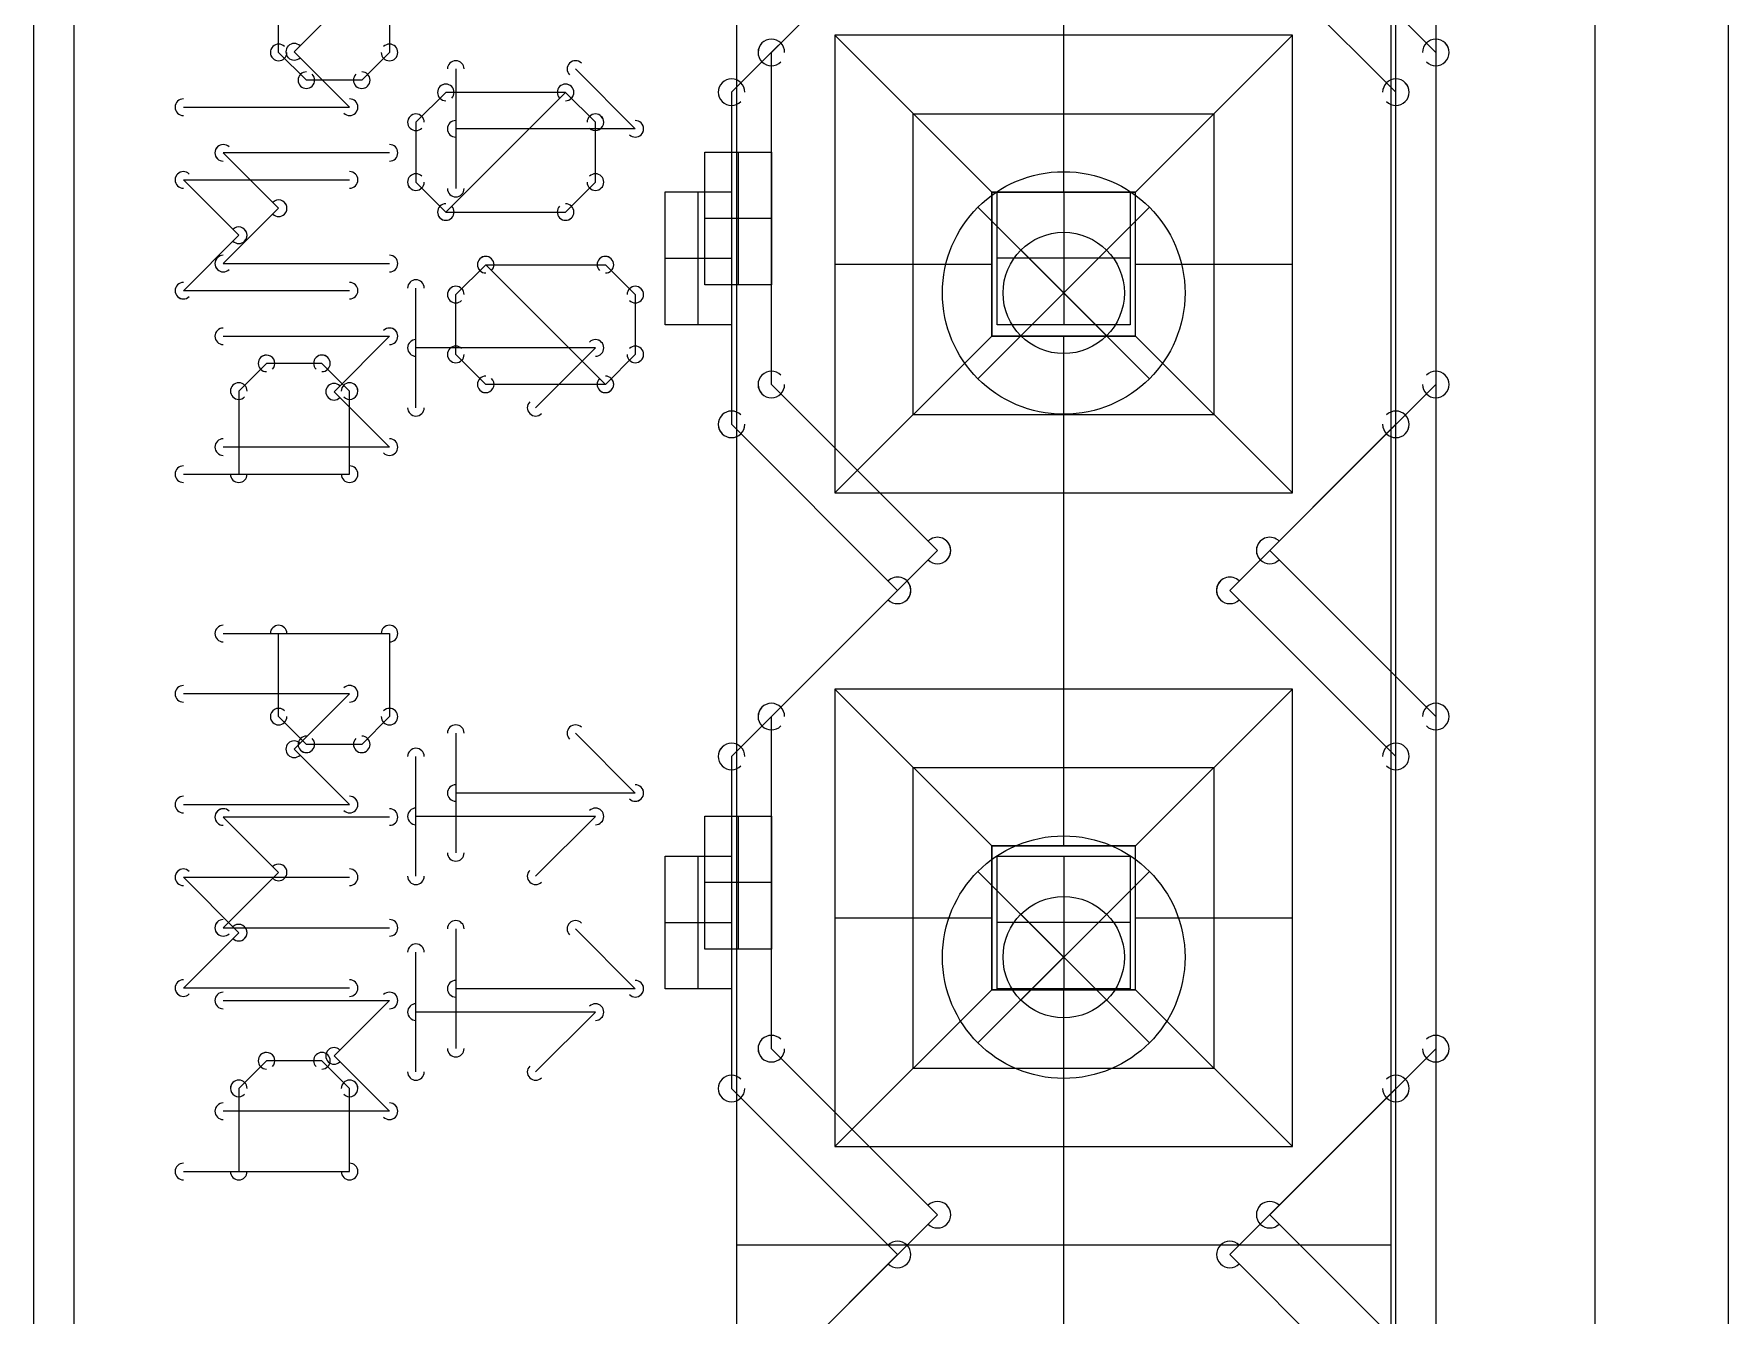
# Model space of a CAD drawing. Header units: inches. Extents: x 0 to 2.1, y -0.07 to 2.7.
# Drawn here: x 1.845 to 2.1, y 1.2809 to 1.4738 of the extents above; entities that cross this region are included whole.
import ezdxf

# ---------------------------------------------------------------- set-up
doc = ezdxf.new("R2010")
doc.units = ezdxf.units.IN
doc.header["$LTSCALE"] = 0.0393700787401575
doc.header["$MEASUREMENT"] = 0
for name, color, linetype, true_color in [('freetronics11$components', 254, 'Continuous', 0xe6e6e6), ('freetronics11$components$ghosts', 9, 'Continuous', 0xbebebe), ('freetronics11$dxf$0', 18, 'Continuous', 0x000000), ('freetronics11$pcb', 96, 'Continuous', 0x007f00), ('freetronics11$screen', 52, 'Continuous', 0xd7d71f)]:
    doc.layers.add(name, color=color, linetype=linetype, true_color=true_color)

# ---------------------------------------------------------------- blocks, each defined once
blk = doc.blocks.new('RECT')
at = {"layer": 'freetronics11$dxf$0', "color": 0, "linetype": 'ByBlock', "lineweight": -2}
for p, q in [((0.5, 0.5), (-0.5, 0.5)), ((-0.5, 0.5), (-0.5, -0.5)), ((0, -0.5), (0, 0.5)), ((0.5, -0.5), (0.5, 0.5)), ((-0.5, 0), (0.5, 0)), ((-0.5, -0.5), (0.5, -0.5))]:
    blk.add_line(p, q, dxfattribs=at)

msp = doc.modelspace()

# ---------------------------------------------------------------- linework, layer by layer
at = {"layer": 'freetronics11$components', "color": 18, "true_color": 0x050505}
for p, q in [((1.950787401574803, 1.196212598425197, -0.063), (1.950787401574803, 1.697, -0.063)), ((1.950787401574803, 1.196212598425197, -0.3996141732283465), (1.950787401574803, 1.697, -0.3996141732283464)), ((1.950787401574803, 1.196212598425197, -0.2313070866141732), (1.950787401574803, 1.697, -0.2313070866141732)), ((2.049212598425197, 1.697, -0.063), (2.049212598425197, 1.196212598425197, -0.063)), ((2.049212598425197, 1.697, -0.3996141732283464), (2.049212598425197, 1.196212598425197, -0.3996141732283465)), ((2.049212598425197, 1.697, -0.2313070866141732), (2.049212598425197, 1.196212598425197, -0.2313070866141732)), ((2, 1.449952755905512, -0.063), (2, 1.526724409448819, -0.063)), ((2, 1.473574803149606, -0.3996141732283465), (2, 1.503102362204724, -0.3996141732283465)), ((1.965551181102362, 1.473574803149606, -0.3996141732283464), (1.965551181102362, 1.404677165354331, -0.3996141732283464)), ((2.034448818897638, 1.473574803149606, -0.3996141732283464), (1.965551181102362, 1.473574803149606, -0.3996141732283464)), ((1.965551181102362, 1.473574803149606, -0.3996141732283464), (1.989173228346457, 1.449952755905512, -0.375992125984252)), ((2, 1.449952755905512, -0.375992125984252), (2, 1.473574803149606, -0.3996141732283466)), ((2.034448818897638, 1.473574803149606, -0.3996141732283464), (2.010826771653544, 1.449952755905512, -0.375992125984252)), ((2.034448818897638, 1.404677165354331, -0.3996141732283464), (2.034448818897638, 1.473574803149606, -0.3996141732283464)), ((1.97736220472441, 1.461763779527559, -0.3878031496062993), (2.02263779527559, 1.461763779527559, -0.3878031496062993)), ((1.977362204724409, 1.416488188976378, -0.3878031496062992), (1.977362204724409, 1.461763779527559, -0.3878031496062992)), ((2.022637795275591, 1.416488188976378, -0.3878031496062992), (2.022637795275591, 1.461763779527559, -0.3878031496062992)), ((1.989173228346457, 1.428299212598425, -0.063), (1.989173228346457, 1.449952755905512, -0.063)), ((1.989173228346457, 1.449952755905512, -0.063), (2.010826771653544, 1.449952755905512, -0.063)), ((2.010826771653544, 1.449952755905512, -0.375992125984252), (1.989173228346457, 1.449952755905512, -0.375992125984252)), ((1.989173228346457, 1.449952755905512, -0.063), (1.989173228346457, 1.449952755905512, -0.375992125984252)), ((1.989173228346457, 1.449952755905512, -0.375992125984252), (1.989173228346457, 1.428299212598425, -0.375992125984252)), ((2.010826771653543, 1.449952755905512, -0.219496062992126), (1.989173228346457, 1.449952755905512, -0.219496062992126)), ((1.989173228346457, 1.449952755905512, -0.219496062992126), (1.989173228346457, 1.428299212598425, -0.219496062992126)), ((2, 1.449952755905512, -0.375992125984252), (2, 1.449952755905512, -0.063)), ((2.010826771653544, 1.428299212598425, -0.063), (2.010826771653544, 1.449952755905512, -0.063)), ((2.010826771653544, 1.449952755905512, -0.063), (2.010826771653544, 1.449952755905512, -0.375992125984252)), ((2.010826771653544, 1.428299212598425, -0.375992125984252), (2.010826771653544, 1.449952755905512, -0.375992125984252)), ((2.010826771653544, 1.428299212598425, -0.219496062992126), (2.010826771653544, 1.449952755905512, -0.219496062992126)), ((1.965551181102362, 1.439125984251969, -0.3996141732283464), (1.989173228346457, 1.439125984251969, -0.375992125984252)), ((1.989173228346457, 1.439125984251969, -0.375992125984252), (1.989173228346457, 1.439125984251969, -0.063)), ((2.010826771653544, 1.439125984251969, -0.375992125984252), (2.010826771653544, 1.439125984251969, -0.063)), ((2.010826771653544, 1.439125984251969, -0.375992125984252), (2.034448818897638, 1.439125984251969, -0.3996141732283465)), ((1.989173228346457, 1.428299212598425, -0.375992125984252), (1.965551181102362, 1.404677165354331, -0.3996141732283464)), ((2.010826771653544, 1.428299212598425, -0.063), (1.989173228346457, 1.428299212598425, -0.063)), ((1.989173228346457, 1.428299212598425, -0.063), (1.989173228346457, 1.428299212598425, -0.375992125984252)), ((1.989173228346457, 1.428299212598425, -0.375992125984252), (2.010826771653544, 1.428299212598425, -0.375992125984252)), ((1.989173228346456, 1.428299212598425, -0.219496062992126), (2.010826771653544, 1.428299212598425, -0.219496062992126)), ((2, 1.351527559055118, -0.063), (2, 1.428299212598426, -0.063)), ((2, 1.428299212598425, -0.375992125984252), (2, 1.428299212598425, -0.063)), ((2, 1.404677165354331, -0.3996141732283466), (2, 1.428299212598425, -0.3759921259842521)), ((2.010826771653544, 1.428299212598425, -0.375992125984252), (2.010826771653544, 1.428299212598425, -0.063)), ((2.010826771653544, 1.428299212598425, -0.375992125984252), (2.034448818897638, 1.404677165354331, -0.3996141732283464)), ((1.97736220472441, 1.416488188976378, -0.3878031496062993), (2.022637795275591, 1.416488188976378, -0.3878031496062993)), ((1.965551181102362, 1.404677165354331, -0.3996141732283464), (2.034448818897638, 1.404677165354331, -0.3996141732283464)), ((2, 1.375149606299213, -0.3996141732283465), (2, 1.404677165354331, -0.3996141732283465)), ((1.965551181102362, 1.375149606299213, -0.3996141732283464), (1.965551181102362, 1.306251968503937, -0.3996141732283464)), ((2.034448818897638, 1.375149606299213, -0.3996141732283464), (1.965551181102362, 1.375149606299213, -0.3996141732283464)), ((1.965551181102362, 1.375149606299213, -0.3996141732283464), (1.989173228346457, 1.351527559055118, -0.375992125984252)), ((2, 1.351527559055118, -0.3759921259842521), (2, 1.375149606299213, -0.3996141732283465)), ((2.034448818897638, 1.375149606299213, -0.3996141732283464), (2.010826771653543, 1.351527559055118, -0.375992125984252)), ((2.034448818897638, 1.306251968503937, -0.3996141732283464), (2.034448818897638, 1.375149606299213, -0.3996141732283464)), ((1.97736220472441, 1.363338582677166, -0.3878031496062992), (2.02263779527559, 1.363338582677166, -0.3878031496062992)), ((1.977362204724409, 1.318062992125984, -0.3878031496062993), (1.977362204724409, 1.363338582677165, -0.3878031496062993)), ((2.022637795275591, 1.318062992125985, -0.3878031496062993), (2.022637795275591, 1.363338582677165, -0.3878031496062993)), ((1.989173228346457, 1.329874015748032, -0.063), (1.989173228346457, 1.351527559055118, -0.063)), ((1.989173228346457, 1.351527559055118, -0.063), (2.010826771653544, 1.351527559055118, -0.063)), ((2.010826771653543, 1.351527559055118, -0.375992125984252), (1.989173228346457, 1.351527559055118, -0.375992125984252)), ((1.989173228346457, 1.351527559055118, -0.063), (1.989173228346457, 1.351527559055118, -0.375992125984252)), ((1.989173228346457, 1.351527559055118, -0.375992125984252), (1.989173228346457, 1.329874015748032, -0.375992125984252)), ((2.010826771653544, 1.351527559055118, -0.219496062992126), (1.989173228346457, 1.351527559055118, -0.219496062992126)), ((1.989173228346457, 1.351527559055118, -0.219496062992126), (1.989173228346457, 1.329874015748032, -0.219496062992126)), ((2, 1.351527559055118, -0.375992125984252), (2, 1.351527559055118, -0.063)), ((2.010826771653544, 1.329874015748032, -0.063), (2.010826771653544, 1.351527559055118, -0.063)), ((2.010826771653544, 1.351527559055118, -0.063), (2.010826771653543, 1.351527559055118, -0.375992125984252)), ((2.010826771653544, 1.329874015748032, -0.375992125984252), (2.010826771653543, 1.351527559055118, -0.375992125984252)), ((2.010826771653544, 1.329874015748032, -0.219496062992126), (2.010826771653544, 1.351527559055118, -0.219496062992126)), ((1.965551181102362, 1.340700787401575, -0.3996141732283466), (1.989173228346457, 1.340700787401575, -0.375992125984252)), ((1.989173228346457, 1.340700787401575, -0.375992125984252), (1.989173228346457, 1.340700787401575, -0.063)), ((2.010826771653544, 1.340700787401575, -0.375992125984252), (2.010826771653544, 1.340700787401575, -0.063)), ((2.010826771653544, 1.340700787401575, -0.375992125984252), (2.034448818897638, 1.340700787401575, -0.3996141732283465)), ((1.989173228346457, 1.329874015748032, -0.375992125984252), (1.965551181102362, 1.306251968503937, -0.3996141732283464)), ((2.010826771653544, 1.329874015748032, -0.063), (1.989173228346457, 1.329874015748032, -0.063)), ((1.989173228346457, 1.329874015748032, -0.063), (1.989173228346457, 1.329874015748032, -0.375992125984252)), ((1.989173228346457, 1.329874015748032, -0.375992125984252), (2.010826771653544, 1.329874015748032, -0.375992125984252)), ((1.989173228346456, 1.329874015748032, -0.219496062992126), (2.010826771653544, 1.329874015748032, -0.219496062992126)), ((2, 1.253102362204725, -0.063), (2, 1.329874015748032, -0.063)), ((2, 1.329874015748032, -0.375992125984252), (2, 1.329874015748032, -0.063)), ((2, 1.306251968503937, -0.3996141732283464), (2, 1.329874015748032, -0.375992125984252)), ((2.010826771653544, 1.329874015748032, -0.375992125984252), (2.010826771653544, 1.329874015748032, -0.063)), ((2.010826771653544, 1.329874015748032, -0.375992125984252), (2.034448818897638, 1.306251968503937, -0.3996141732283464)), ((1.977362204724409, 1.318062992125984, -0.3878031496062992), (2.022637795275591, 1.318062992125984, -0.3878031496062992)), ((1.965551181102362, 1.306251968503937, -0.3996141732283464), (2.034448818897638, 1.306251968503937, -0.3996141732283464)), ((2, 1.276724409448819, -0.3996141732283465), (2, 1.306251968503937, -0.3996141732283465)), ((1.950787401574803, 1.291488188976378, -0.063), (2.049212598425197, 1.291488188976378, -0.063)), ((1.950787401574803, 1.291488188976378, -0.063), (1.950787401574803, 1.291488188976378, -0.3996141732283465)), ((1.950787401574803, 1.291488188976378, -0.3996141732283465), (2.049212598425197, 1.291488188976378, -0.3996141732283465)), ((2.049212598425197, 1.291488188976378, -0.063), (2.049212598425197, 1.291488188976378, -0.3996141732283465))]:
    msp.add_line(p, q, dxfattribs=at)
at = {"layer": 'freetronics11$components'}
for p, q in [((2, 1.434779129190849, 0.0459472345402842), (1.987089737356075, 1.447689391834774, 0.0016452399813684)), ((2.012910262643925, 1.447689391834774, 0.0016452399813684), (1.987089737356075, 1.421868866546925, 0.0016452399813684)), ((2.012910262643924, 1.421868866546924, 0.0016452399813684), (1.987089737356075, 1.447689391834774, 0.0016452399813684)), ((2, 1.434779129190849, 0.0459472345402842), (2.012910262643925, 1.447689391834774, 0.0016452399813684)), ((2, 1.434779129190849, 0.0459472345402842), (1.987089737356075, 1.421868866546925, 0.0016452399813684)), ((2, 1.434779129190849, 0.0459472345402842), (2.012910262643924, 1.421868866546925, 0.0016452399813684)), ((2, 1.33477912919085, 0.0459472345402842), (1.987089737356075, 1.347689391834774, 0.0016452399813684)), ((2.012910262643925, 1.347689391834774, 0.0016452399813684), (1.987089737356075, 1.321868866546925, 0.0016452399813684)), ((2.012910262643924, 1.321868866546924, 0.0016452399813684), (1.987089737356075, 1.347689391834774, 0.0016452399813684)), ((2, 1.334779129190849, 0.0459472345402842), (2.012910262643925, 1.347689391834774, 0.0016452399813684)), ((2, 1.334779129190849, 0.0459472345402842), (1.987089737356075, 1.321868866546925, 0.0016452399813684)), ((2, 1.334779129190849, 0.0459472345402842), (2.012910262643925, 1.321868866546924, 0.0016452399813684))]:
    msp.add_line(p, q, dxfattribs=at)
for centre, radius in [((2, 1.434779129190849, 0.0016452399813684), 0.0182578685248371), ((2, 1.434779129190849, 0.0237962372608263), 0.0091289342624184), ((2, 1.334779129190849, 0.0016452399813684), 0.0182578685248371), ((2, 1.334779129190849, 0.0237962372608263), 0.0091289342624184)]:
    msp.add_circle(centre, radius, dxfattribs=at)
at = {"layer": 'freetronics11$pcb'}
for p, q in [((2.1, 2.5, -0.063), (2.100000000000001, 0.1000000000000004, -0.063)), ((2.1, 2.5), (2.100000000000001, 0.1000000000000004))]:
    msp.add_line(p, q, dxfattribs=at)
at = {"layer": 'freetronics11$screen'}
for p, q in [((1.851, 2.536), (1.851, 1.116)), ((2.056, 2.536), (2.056, 1.116)), ((1.845, 1.11, -0.0642037024644965), (1.845, 2.53, -0.0642037024644965)), ((2.05, 1.11, -0.0642037024644965), (2.05, 2.53, -0.0642037024644965)), ((2.08, 0.5100000000000002, -0.0642037024644965), (2.08, 2.5, -0.0642037024644965)), ((1.956, 1.471), (1.981, 1.496)), ((2.031000000000001, 1.496), (2.056, 1.471)), ((1.975, 1.49, -0.0642037024644965), (1.95, 1.465, -0.0642037024644965)), ((2.05, 1.465, -0.0642037024644965), (2.025, 1.49, -0.0642037024644965)), ((1.88184, 1.470989), (1.88184, 1.4835)), ((1.898521000000001, 1.4835), (1.898521000000001, 1.470989)), ((1.884181, 1.471087, -0.0642037024644965), (1.892521, 1.479428, -0.0642037024644965)), ((1.886011, 1.466819), (1.88184, 1.470989)), ((1.892521, 1.462747, -0.0642037024644965), (1.884181, 1.471087, -0.0642037024644965)), ((1.898521000000001, 1.470989), (1.894351, 1.466819)), ((1.956, 1.421), (1.956, 1.471)), ((2.056, 1.471), (2.056, 1.421)), ((1.894351, 1.466819), (1.886011, 1.466819)), ((1.9085, 1.468499999999999), (1.9085, 1.450485)), ((1.926515, 1.468499999999999), (1.935523, 1.459492)), ((1.907004, 1.464981, -0.0642037024644965), (1.9025, 1.460477, -0.0642037024644965)), ((1.907004, 1.446965, -0.0642037024644965), (1.925019, 1.464981, -0.0642037024644965)), ((1.925019, 1.464981, -0.0642037024644965), (1.907004, 1.464981, -0.0642037024644965)), ((1.929523, 1.460477, -0.0642037024644965), (1.925019, 1.464981, -0.0642037024644965)), ((1.95, 1.465, -0.0642037024644965), (1.95, 1.415, -0.0642037024644965)), ((2.05, 1.415, -0.0642037024644965), (2.05, 1.465, -0.0642037024644965)), ((1.8675, 1.462747, -0.0642037024644965), (1.892521, 1.462747, -0.0642037024644965)), ((1.9025, 1.460477, -0.0642037024644965), (1.9025, 1.451469, -0.0642037024644965)), ((1.935523, 1.459492), (1.9085, 1.459492)), ((1.929523, 1.451469, -0.0642037024644965), (1.929523, 1.460477, -0.0642037024644965)), ((1.898521000000001, 1.455876), (1.8735, 1.455876)), ((1.8735, 1.455876), (1.88184, 1.447535999999999)), ((1.8675, 1.451804, -0.0642037024644965), (1.892521, 1.451804, -0.0642037024644965)), ((1.87584, 1.443464, -0.0642037024644965), (1.8675, 1.451804, -0.0642037024644965)), ((1.9025, 1.451469, -0.0642037024644965), (1.907004, 1.446965, -0.0642037024644965)), ((1.925019, 1.446965, -0.0642037024644965), (1.929523, 1.451469, -0.0642037024644965)), ((1.88184, 1.447535999999999), (1.8735, 1.439195999999999)), ((1.907004, 1.446965, -0.0642037024644965), (1.925019, 1.446965, -0.0642037024644965)), ((1.8675, 1.435124, -0.0642037024644965), (1.87584, 1.443464, -0.0642037024644965)), ((1.8735, 1.439195999999999), (1.898521000000001, 1.439195999999999)), ((1.9085, 1.434531), (1.913004, 1.439035)), ((1.913004, 1.439035), (1.931019, 1.439035)), ((1.913004, 1.439035), (1.931019, 1.421019)), ((1.931019, 1.439035), (1.935523, 1.434531)), ((1.892521, 1.435124, -0.0642037024644965), (1.8675, 1.435124, -0.0642037024644965)), ((1.9025, 1.4175, -0.0642037024644965), (1.9025, 1.435515, -0.0642037024644965)), ((1.9085, 1.425523), (1.9085, 1.434531)), ((1.935523, 1.434531), (1.935523, 1.425523)), ((1.8735, 1.428253), (1.898521000000001, 1.428253)), ((1.898521000000001, 1.428253), (1.890181, 1.419913)), ((1.929523, 1.426508, -0.0642037024644965), (1.9025, 1.426508, -0.0642037024644965)), ((1.913004, 1.421019), (1.9085, 1.425523)), ((1.920515, 1.4175, -0.0642037024644965), (1.929523, 1.426508, -0.0642037024644965)), ((1.935523, 1.425523), (1.931019, 1.421019)), ((1.880011, 1.424181, -0.0642037024644965), (1.87584, 1.420011, -0.0642037024644965)), ((1.888351, 1.424181, -0.0642037024644965), (1.880011, 1.424181, -0.0642037024644965)), ((1.892521, 1.420011, -0.0642037024644965), (1.888351, 1.424181, -0.0642037024644965)), ((1.931019, 1.421019), (1.913004, 1.421019)), ((1.981, 1.395999999999999), (1.956, 1.421)), ((2.056, 1.421), (2.031000000000001, 1.395999999999999)), ((1.87584, 1.420011, -0.0642037024644965), (1.87584, 1.4075, -0.0642037024644965)), ((1.890181, 1.419913), (1.898521000000001, 1.411572)), ((1.892521, 1.4075, -0.0642037024644965), (1.892521, 1.420011, -0.0642037024644965)), ((1.95, 1.415, -0.0642037024644965), (1.975, 1.39, -0.0642037024644965)), ((2.025, 1.39, -0.0642037024644965), (2.05, 1.415, -0.0642037024644965)), ((1.898521000000001, 1.411572), (1.8735, 1.411572)), ((1.8675, 1.4075, -0.0642037024644965), (1.892521, 1.4075, -0.0642037024644965)), ((1.956, 1.371), (1.981, 1.395999999999999)), ((2.031000000000001, 1.395999999999999), (2.056, 1.371)), ((1.95, 1.365, -0.0642037024644965), (1.975, 1.39, -0.0642037024644965)), ((2.025, 1.39, -0.0642037024644965), (2.05, 1.365, -0.0642037024644965)), ((1.8735, 1.3835), (1.898521000000001, 1.3835)), ((1.88184, 1.370989), (1.88184, 1.3835)), ((1.898521000000001, 1.3835), (1.898521000000001, 1.370989)), ((1.892521, 1.374428, -0.0642037024644965), (1.8675, 1.374428, -0.0642037024644965)), ((1.884181, 1.366087, -0.0642037024644965), (1.892521, 1.374428, -0.0642037024644965)), ((1.886011, 1.366819), (1.88184, 1.370989)), ((1.898521000000001, 1.370989), (1.894351, 1.366819)), ((1.956, 1.321), (1.956, 1.371)), ((2.056, 1.371), (2.056, 1.321)), ((1.894351, 1.366819), (1.886011, 1.366819)), ((1.9085, 1.3685), (1.9085, 1.350484999999999)), ((1.926515, 1.3685), (1.935523, 1.359491999999999)), ((1.892521, 1.357747, -0.0642037024644965), (1.884181, 1.366087, -0.0642037024644965)), ((1.9025, 1.346965, -0.0642037024644965), (1.9025, 1.364981, -0.0642037024644965)), ((1.95, 1.365, -0.0642037024644965), (1.95, 1.315, -0.0642037024644965)), ((2.05, 1.315, -0.0642037024644965), (2.05, 1.365, -0.0642037024644965)), ((1.935523, 1.359491999999999), (1.9085, 1.359491999999999)), ((1.8675, 1.357747, -0.0642037024644965), (1.892521, 1.357747, -0.0642037024644965)), ((1.898521000000001, 1.355876), (1.8735, 1.355876)), ((1.8735, 1.355876), (1.88184, 1.347536)), ((1.929523, 1.355973, -0.0642037024644965), (1.9025, 1.355973, -0.0642037024644965)), ((1.920515, 1.346965, -0.0642037024644965), (1.929523, 1.355973, -0.0642037024644965)), ((1.8675, 1.346804, -0.0642037024644965), (1.892521, 1.346804, -0.0642037024644965)), ((1.87584, 1.338464, -0.0642037024644965), (1.8675, 1.346804, -0.0642037024644965)), ((1.88184, 1.347536), (1.8735, 1.339196)), ((1.8735, 1.339196), (1.898521000000001, 1.339196)), ((1.9085, 1.339035), (1.9085, 1.321018999999999)), ((1.926515, 1.339035), (1.935523, 1.330027)), ((1.8675, 1.330124, -0.0642037024644965), (1.87584, 1.338464, -0.0642037024644965)), ((1.9025, 1.3175, -0.0642037024644965), (1.9025, 1.335515, -0.0642037024644965)), ((1.892521, 1.330124, -0.0642037024644965), (1.8675, 1.330124, -0.0642037024644965)), ((1.935523, 1.330027), (1.9085, 1.330027)), ((1.8735, 1.328252999999999), (1.898521000000001, 1.328252999999999)), ((1.898521000000001, 1.328252999999999), (1.890181, 1.319913)), ((1.929523, 1.326508, -0.0642037024644965), (1.9025, 1.326508, -0.0642037024644965)), ((1.920515, 1.3175, -0.0642037024644965), (1.929523, 1.326508, -0.0642037024644965)), ((1.981, 1.296), (1.956, 1.321)), ((2.056, 1.321), (2.031000000000001, 1.296)), ((1.880011, 1.319181, -0.0642037024644965), (1.87584, 1.315011, -0.0642037024644965)), ((1.888351, 1.319181, -0.0642037024644965), (1.880011, 1.319181, -0.0642037024644965)), ((1.892521, 1.315011, -0.0642037024644965), (1.888351, 1.319181, -0.0642037024644965)), ((1.890181, 1.319913), (1.898521000000001, 1.311572)), ((1.87584, 1.315011, -0.0642037024644965), (1.87584, 1.3025, -0.0642037024644965)), ((1.892521, 1.3025, -0.0642037024644965), (1.892521, 1.315011, -0.0642037024644965)), ((1.95, 1.315, -0.0642037024644965), (1.975, 1.29, -0.0642037024644965)), ((2.025, 1.29, -0.0642037024644965), (2.05, 1.315, -0.0642037024644965)), ((1.898521000000001, 1.311572), (1.8735, 1.311572)), ((1.8675, 1.3025, -0.0642037024644965), (1.892521, 1.3025, -0.0642037024644965)), ((1.956, 1.270999999999999), (1.981, 1.296)), ((2.031000000000001, 1.296), (2.056, 1.270999999999999)), ((1.975, 1.29, -0.0642037024644965), (1.95, 1.265, -0.0642037024644965)), ((2.05, 1.265, -0.0642037024644965), (2.025, 1.29, -0.0642037024644965))]:
    msp.add_line(p, q, dxfattribs=at)
for centre, radius, start, end in [((1.8818405, 1.4709895), 0.0012494576823567, 45, 225), ((1.884181, 1.4710875, -0.0642037024644965), 0.0012498112857547, 44.98379185912511, 224.9837918591251), ((1.884181, 1.4710875, -0.0642037024644965), 0.0012498112857547, 135.0162081408749, 315.0162081408749), ((1.898521000000001, 1.4709895), 0.0012498112857548, 315.0162081408749, 135.0162081408749), ((1.956, 1.471), 0.002, 0, 180), ((1.956, 1.471), 0.0019996979771956, 135, 315), ((2.056, 1.471), 0.002, 0, 180), ((2.056, 1.471), 0.0019996979771956, 225, 45), ((1.88184, 1.470989), 0.00125, 180, 0), ((1.898521000000001, 1.470989), 0.0012500000000001, 180, 0), ((1.9085, 1.468499999999999), 0.00125, 0, 180), ((1.926515, 1.468499999999999), 0.0012501647891378, 45, 225), ((1.886011, 1.466818999999999), 0.0012500000000001, 90, 270), ((1.8860105, 1.466818999999999), 0.0012498112857548, 225.0162081408677, 45.0162081408677), ((1.894351, 1.466818999999999), 0.0012501647891378, 135, 315), ((1.894351, 1.466818999999999), 0.0012500000000001, 270, 90), ((1.95, 1.465, -0.0642037024644965), 0.002, 0, 180), ((1.95, 1.465, -0.0642037024644965), 0.0019996979771956, 135, 315), ((2.05, 1.465, -0.0642037024644965), 0.002, 0, 180), ((2.05, 1.465, -0.0642037024644965), 0.0019996979771956, 225, 45), ((1.8675, 1.462747, -0.0642037024644965), 0.00125, 90, 270), ((1.892521, 1.462747, -0.0642037024644965), 0.00125, 270, 90), ((1.907004, 1.464981, -0.0642037024644965), 0.0012500000000001, 90, 270), ((1.907004000000001, 1.4649805, -0.0642037024644965), 0.0012498112857548, 315.0162081408749, 135.0162081408749), ((1.925019, 1.4649805, -0.0642037024644965), 0.0012498112857548, 44.98379185912511, 224.9837918591251), ((1.925019, 1.4649805, -0.0642037024644965), 0.0012498112857548, 315.0162081408749, 135.0162081408749), ((1.925019, 1.464981, -0.0642037024644965), 0.0012500000000001, 270, 90), ((1.892521, 1.462747, -0.0642037024644965), 0.0012501647891378, 225, 45), ((1.9025, 1.460477, -0.0642037024644965), 0.00125, 0, 180), ((1.9025, 1.4604765, -0.0642037024644965), 0.0012498112857548, 135.0162081408749, 315.0162081408749), ((1.929523, 1.460477, -0.0642037024644965), 0.0012500000000001, 0, 180), ((1.929523, 1.4604765, -0.0642037024644965), 0.0012498112857548, 224.9837918591251, 44.98379185912511), ((1.9085, 1.459492), 0.00125, 90, 270), ((1.935523, 1.459491999999999), 0.0012501647891378, 225, 45), ((1.935523, 1.459492), 0.00125, 270, 90), ((1.8735, 1.455876), 0.00125, 90, 270), ((1.8735, 1.4558765), 0.0012498112857548, 44.98379185912511, 224.9837918591251), ((1.898521000000001, 1.455876), 0.00125, 270, 90), ((1.8675, 1.451804, -0.0642037024644965), 0.0012501647891378, 45, 225), ((1.8675, 1.451804, -0.0642037024644965), 0.0012500000000001, 90, 270), ((1.892521, 1.451804, -0.0642037024644965), 0.0012500000000001, 270, 90), ((1.9025, 1.451469, -0.0642037024644965), 0.0012501647891378, 45, 225), ((1.9025, 1.451469, -0.0642037024644965), 0.00125, 180, 0), ((1.929523, 1.451469, -0.0642037024644965), 0.0012500000000001, 180, 0), ((1.929523, 1.451469, -0.0642037024644965), 0.0012501647891378, 315, 135), ((1.8818405, 1.447536), 0.0012498112857548, 314.9837918591323, 134.9837918591323), ((1.8818405, 1.447536), 0.0012498112857548, 225.0162081408677, 45.0162081408677), ((1.9085, 1.450485), 0.00125, 180, 0), ((1.907004000000001, 1.446965, -0.0642037024644965), 0.0012501647891378, 135, 315), ((1.907004, 1.446965, -0.0642037024644965), 0.00125, 90, 270), ((1.907004000000001, 1.446965, -0.0642037024644965), 0.0012501647891378, 225, 45), ((1.925019, 1.446965, -0.0642037024644965), 0.0012501647891378, 135, 315), ((1.925019, 1.446965, -0.0642037024644965), 0.00125, 270, 90), ((1.8758405, 1.443464, -0.0642037024644965), 0.0012498112857548, 314.9837918591323, 134.9837918591323), ((1.8758405, 1.443464, -0.0642037024644965), 0.0012498112857548, 225.0162081408677, 45.0162081408677), ((1.8735, 1.439196), 0.0012501647891378, 135, 315), ((1.8735, 1.439196), 0.0012500000000001, 90, 270), ((1.898521000000001, 1.439196), 0.0012500000000001, 270, 90), ((1.913004000000001, 1.439034999999999), 0.0012501647891378, 45, 225), ((1.913004, 1.439035), 0.00125, 90, 270), ((1.913004000000001, 1.439034999999999), 0.0012501647891378, 315, 135), ((1.931019, 1.439034999999999), 0.0012501647891378, 45, 225), ((1.931019, 1.439035), 0.00125, 270, 90), ((1.8675, 1.435124, -0.0642037024644965), 0.00125, 90, 270), ((1.8675, 1.4351235, -0.0642037024644965), 0.0012498112857548, 135.0162081408749, 315.0162081408749), ((1.892521, 1.435124, -0.0642037024644965), 0.00125, 270, 90), ((1.9025, 1.435515, -0.0642037024644965), 0.00125, 0, 180), ((1.9085, 1.434531), 0.00125, 0, 180), ((1.935523, 1.434531), 0.0012500000000001, 0, 180), ((1.9085, 1.434531), 0.0012501647891378, 135, 315), ((1.935523, 1.434531), 0.0012501647891378, 225, 45), ((1.8735, 1.428253), 0.00125, 90, 270), ((1.898521000000001, 1.428253), 0.0012501647891378, 315, 135), ((1.898521000000001, 1.428253), 0.00125, 270, 90), ((1.9025, 1.426508, -0.0642037024644965), 0.0012500000000001, 90, 270), ((1.9085, 1.425523), 0.00125, 180, 0), ((1.9085, 1.425523499999999), 0.0012498112857548, 44.98379185912511, 224.9837918591251), ((1.929523, 1.426508, -0.0642037024644965), 0.0012501647891378, 315, 135), ((1.929523, 1.426508, -0.0642037024644965), 0.0012500000000001, 270, 90), ((1.935523, 1.425523), 0.0012500000000001, 180, 0), ((1.935523, 1.425523499999999), 0.0012498112857548, 315.0162081408749, 135.0162081408749), ((1.880011, 1.424181, -0.0642037024644965), 0.00125, 90, 270), ((1.8800105, 1.424181, -0.0642037024644965), 0.0012498112857548, 314.9837918591323, 134.9837918591323), ((1.888351, 1.424181, -0.0642037024644965), 0.0012501647891378, 45, 225), ((1.888351, 1.424181, -0.0642037024644965), 0.00125, 270, 90), ((1.956, 1.421), 0.0019996979771956, 45, 225), ((2.056, 1.421), 0.0019996979771956, 315, 135), ((1.87584, 1.420011, -0.0642037024644965), 0.00125, 0, 180), ((1.8758405, 1.4200105, -0.0642037024644965), 0.0012494576823567, 135, 315), ((1.890181, 1.419912499999999), 0.0012498112857547, 44.98379185912511, 224.9837918591251), ((1.890181, 1.419912499999999), 0.0012498112857547, 135.0162081408749, 315.0162081408749), ((1.892521, 1.420011, -0.0642037024644965), 0.0012500000000001, 0, 180), ((1.892521, 1.4200105, -0.0642037024644965), 0.0012498112857548, 224.9837918591251, 44.98379185912511), ((1.913004, 1.421019), 0.00125, 90, 270), ((1.913004000000001, 1.4210195), 0.0012498112857547, 224.9837918591251, 44.98379185912511), ((1.931019, 1.4210195), 0.0012498112857547, 135.0162081408749, 315.0162081408749), ((1.931019, 1.4210195), 0.0012498112857547, 224.9837918591251, 44.98379185912511), ((1.931019, 1.421019), 0.00125, 270, 90), ((1.956, 1.421), 0.002, 180, 0), ((2.056, 1.421), 0.002, 180, 0), ((1.920515, 1.4175, -0.0642037024644965), 0.0012501647891378, 135, 315), ((1.9025, 1.4175, -0.0642037024644965), 0.00125, 180, 0), ((1.95, 1.415, -0.0642037024644965), 0.0019996979771956, 45, 225), ((2.05, 1.415, -0.0642037024644965), 0.0019996979771956, 315, 135), ((1.8735, 1.411572), 0.00125, 90, 270), ((1.898521000000001, 1.411572), 0.00125, 270, 90), ((1.95, 1.415, -0.0642037024644965), 0.002, 180, 0), ((2.05, 1.415, -0.0642037024644965), 0.002, 180, 0), ((1.898521000000001, 1.411571999999999), 0.0012501647891378, 225, 45), ((1.8675, 1.4075, -0.0642037024644965), 0.00125, 90, 270), ((1.892521, 1.4075, -0.0642037024644965), 0.00125, 270, 90), ((1.87584, 1.4075, -0.0642037024644965), 0.00125, 180, 0), ((1.892521, 1.4075, -0.0642037024644965), 0.0012500000000001, 180, 0), ((1.981, 1.396), 0.0019996979771954, 315.0000000000045, 135.0000000000045), ((1.981, 1.396), 0.0019996979771954, 224.9999999999955, 44.9999999999955), ((2.031000000000001, 1.396), 0.0019996979771955, 44.9999999999955, 224.9999999999955), ((2.031000000000001, 1.396), 0.0019996979771955, 135.0000000000045, 315.0000000000045), ((1.975, 1.39, -0.0642037024644965), 0.0019996979771954, 315.0000000000045, 135.0000000000045), ((1.975, 1.39, -0.0642037024644965), 0.0019996979771954, 224.9999999999955, 44.9999999999955), ((2.025, 1.39, -0.0642037024644965), 0.0019996979771955, 44.9999999999955, 224.9999999999955), ((2.025, 1.39, -0.0642037024644965), 0.0019996979771955, 135.0000000000045, 315.0000000000045), ((1.8735, 1.3835), 0.00125, 90, 270), ((1.88184, 1.3835), 0.00125, 0, 180), ((1.898521000000001, 1.3835), 0.0012500000000001, 0, 180), ((1.898521000000001, 1.3835), 0.00125, 270, 90), ((1.8675, 1.374428, -0.0642037024644965), 0.00125, 90, 270), ((1.892521, 1.374428, -0.0642037024644965), 0.0012501647891378, 315, 135), ((1.892521, 1.374428, -0.0642037024644965), 0.00125, 270, 90), ((1.8818405, 1.3709895), 0.0012494576823566, 44.9999999999928, 224.9999999999928), ((1.898521000000001, 1.3709895), 0.0012498112857547, 315.0162081408749, 135.0162081408749), ((1.956, 1.371), 0.002, 0, 180), ((1.956, 1.371), 0.0019996979771956, 135, 315), ((2.056, 1.371), 0.002, 0, 180), ((2.056, 1.371), 0.0019996979771956, 225, 45), ((1.88184, 1.370989), 0.00125, 180, 0), ((1.898521000000001, 1.370989), 0.0012500000000001, 180, 0), ((1.9085, 1.3685), 0.00125, 0, 180), ((1.926515, 1.368499999999999), 0.0012501647891378, 45, 225), ((1.884181, 1.3660875, -0.0642037024644965), 0.0012498112857547, 44.98379185912511, 224.9837918591251), ((1.884181, 1.3660875, -0.0642037024644965), 0.0012498112857547, 135.0162081408749, 315.0162081408749), ((1.886011, 1.366819), 0.00125, 90, 270), ((1.8860105, 1.366819), 0.0012498112857549, 225.0162081408749, 45.01620814087489), ((1.894351, 1.366819), 0.0012501647891379, 134.9999999999928, 314.9999999999928), ((1.894351, 1.366819), 0.00125, 270, 90), ((1.95, 1.365, -0.0642037024644965), 0.002, 0, 180), ((2.05, 1.365, -0.0642037024644965), 0.002, 0, 180), ((1.9025, 1.364981, -0.0642037024644965), 0.00125, 0, 180), ((1.95, 1.365, -0.0642037024644965), 0.0019996979771956, 135, 315), ((2.05, 1.365, -0.0642037024644965), 0.0019996979771956, 225, 45), ((1.9085, 1.359491999999999), 0.00125, 90, 270), ((1.935523, 1.359492), 0.0012501647891378, 225, 45), ((1.935523, 1.359491999999999), 0.00125, 270, 90), ((1.8675, 1.357747, -0.0642037024644965), 0.00125, 90, 270), ((1.8735, 1.355876), 0.00125, 90, 270), ((1.8735, 1.3558765), 0.0012498112857547, 44.98379185912511, 224.9837918591251), ((1.892521, 1.357747, -0.0642037024644965), 0.0012501647891378, 225, 45), ((1.892521, 1.357747, -0.0642037024644965), 0.00125, 270, 90), ((1.898521000000001, 1.355876), 0.00125, 270, 90), ((1.9025, 1.355973, -0.0642037024644965), 0.0012500000000001, 90, 270), ((1.929523, 1.355973, -0.0642037024644965), 0.0012501647891378, 315, 135), ((1.929523, 1.355973, -0.0642037024644965), 0.0012500000000001, 270, 90), ((1.9085, 1.350484999999999), 0.00125, 180, 0), ((1.8675, 1.346804, -0.0642037024644965), 0.0012501647891378, 45, 225), ((1.8675, 1.346804, -0.0642037024644965), 0.0012500000000001, 90, 270), ((1.8818405, 1.347536), 0.0012498112857548, 314.9837918591323, 134.9837918591323), ((1.8818405, 1.347536), 0.0012498112857548, 225.0162081408677, 45.0162081408677), ((1.892521, 1.346804, -0.0642037024644965), 0.0012500000000001, 270, 90), ((1.9025, 1.346965, -0.0642037024644965), 0.00125, 180, 0), ((1.920515, 1.346965, -0.0642037024644965), 0.0012501647891378, 135, 315), ((1.8735, 1.339196), 0.0012501647891378, 135, 315), ((1.8735, 1.339196), 0.00125, 90, 270), ((1.8758405, 1.338464, -0.0642037024644965), 0.0012498112857548, 314.9837918591323, 134.9837918591323), ((1.8758405, 1.338464, -0.0642037024644965), 0.0012498112857548, 225.0162081408677, 45.0162081408677), ((1.898521000000001, 1.339196), 0.00125, 270, 90), ((1.9085, 1.339035), 0.00125, 0, 180), ((1.926515, 1.339035), 0.0012501647891378, 45, 225), ((1.9025, 1.335515, -0.0642037024644965), 0.00125, 0, 180), ((1.8675, 1.330124, -0.0642037024644965), 0.00125, 90, 270), ((1.892521, 1.330124, -0.0642037024644965), 0.00125, 270, 90), ((1.9085, 1.330027), 0.00125, 90, 270), ((1.935523, 1.330027), 0.00125, 270, 90), ((1.8675, 1.3301235, -0.0642037024644965), 0.0012498112857548, 135.0162081408749, 315.0162081408749), ((1.8735, 1.328252999999999), 0.0012500000000001, 90, 270), ((1.898521000000001, 1.328252999999999), 0.0012501647891378, 315, 135), ((1.898521000000001, 1.328252999999999), 0.0012500000000001, 270, 90), ((1.935523, 1.330027), 0.0012501647891378, 225, 45), ((1.9025, 1.326508, -0.0642037024644965), 0.00125, 90, 270), ((1.929523, 1.326508, -0.0642037024644965), 0.0012501647891378, 315, 135), ((1.929523, 1.326508, -0.0642037024644965), 0.00125, 270, 90), ((1.890181, 1.3199125), 0.0012498112857548, 44.98379185912511, 224.9837918591251), ((1.9085, 1.321018999999999), 0.00125, 180, 0), ((1.956, 1.321), 0.002, 180, 0), ((1.956, 1.321), 0.0019996979771956, 45, 225), ((2.056, 1.321), 0.002, 180, 0), ((2.056, 1.321), 0.0019996979771956, 315, 135), ((1.880011, 1.319181, -0.0642037024644965), 0.00125, 90, 270), ((1.8800105, 1.319181, -0.0642037024644965), 0.0012498112857548, 314.9837918591323, 134.9837918591323), ((1.888351, 1.319181, -0.0642037024644965), 0.0012501647891378, 45, 225), ((1.888351, 1.319181, -0.0642037024644965), 0.00125, 270, 90), ((1.890181, 1.3199125), 0.0012498112857548, 135.0162081408749, 315.0162081408749), ((1.920515, 1.3175, -0.0642037024644965), 0.0012501647891378, 135, 315), ((1.87584, 1.315011, -0.0642037024644965), 0.00125, 0, 180), ((1.8758405, 1.3150105, -0.0642037024644965), 0.0012494576823566, 135.0000000000072, 315.0000000000072), ((1.892521, 1.315011, -0.0642037024644965), 0.0012500000000001, 0, 180), ((1.892521, 1.3150105, -0.0642037024644965), 0.0012498112857547, 224.9837918591251, 44.98379185912511), ((1.9025, 1.3175, -0.0642037024644965), 0.00125, 180, 0), ((1.95, 1.315, -0.0642037024644965), 0.0019996979771956, 45, 225), ((2.05, 1.315, -0.0642037024644965), 0.0019996979771956, 315, 135), ((1.95, 1.315, -0.0642037024644965), 0.002, 180, 0), ((2.05, 1.315, -0.0642037024644965), 0.002, 180, 0), ((1.8735, 1.311572), 0.00125, 90, 270), ((1.898521000000001, 1.311572), 0.0012501647891378, 225, 45), ((1.898521000000001, 1.311572), 0.00125, 270, 90), ((1.8675, 1.3025, -0.0642037024644965), 0.00125, 90, 270), ((1.892521, 1.3025, -0.0642037024644965), 0.00125, 270, 90), ((1.87584, 1.3025, -0.0642037024644965), 0.00125, 180, 0), ((1.892521, 1.3025, -0.0642037024644965), 0.0012500000000001, 180, 0), ((1.981, 1.296), 0.0019996979771955, 315, 135), ((2.031000000000001, 1.296), 0.0019996979771956, 45, 225), ((1.981, 1.296), 0.0019996979771955, 225, 45), ((2.031000000000001, 1.296), 0.0019996979771956, 135, 315), ((1.975, 1.29, -0.0642037024644965), 0.0019996979771955, 315, 135), ((1.975, 1.29, -0.0642037024644965), 0.0019996979771955, 225, 45), ((2.025, 1.29, -0.0642037024644965), 0.0019996979771956, 45, 225), ((2.025, 1.29, -0.0642037024644965), 0.0019996979771956, 135, 315)]:
    msp.add_arc(centre, radius, start, end, dxfattribs=at)

# ---------------------------------------------------------------- block references
at = {"layer": 'freetronics11$components$ghosts', "extrusion": (0, 0, -1), "xscale": 0.02, "yscale": 0.02, "rotation": 270}
for p in [(-2, 1.44, 0.0645677542339978), (-2, 1.34, 0.0645677542339978)]:
    msp.add_blockref('RECT', p, dxfattribs=at)
at = {"layer": 'freetronics11$screen', "extrusion": (0, 0, -1), "xscale": 0.02, "yscale": 0.01}
for p, rotation in [((-1.951000000000001, 1.446), 270), ((-1.945, 1.44, 0.0642037024644965), 90), ((-1.951000000000001, 1.346), 270), ((-1.945, 1.34, 0.0642037024644965), 90)]:
    msp.add_blockref('RECT', p, dxfattribs=dict(at, rotation=rotation))

doc.saveas('drawing.dxf')
